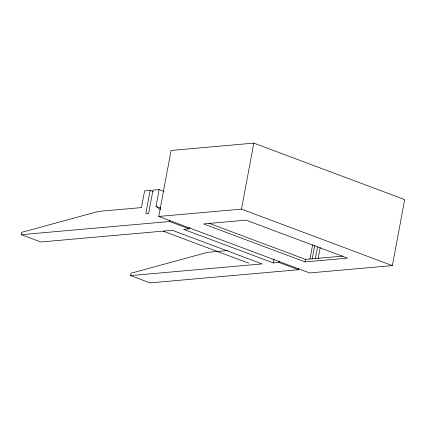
<?xml version="1.0" encoding="UTF-8"?>
<svg xmlns="http://www.w3.org/2000/svg" width="426" height="426" viewBox="0 0 426 426"><rect width="100%" height="100%" fill="white"/><g stroke="black" fill="none" stroke-linecap="round" stroke-linejoin="round"><path stroke-width="0.64" d="M227.553 250.541L207.691 252.304L130.995 273.242L130.558 275.579L262.128 263.907L172.381 230.306L40.811 241.984L21.3 234.678L21.737 232.335L98.433 211.403L141.464 207.584L144.595 190.875L150.181 190.379L153.232 191.519M150.181 190.379L145.804 213.772L148.599 213.522L152.977 190.129L159.122 189.586L163.999 191.412M160.549 209.784L155.996 206.296L159.122 189.586M158.754 216.456L171.103 150.453L253.821 143.115L404.7 199.602L392.346 265.6L309.633 272.944L158.754 216.456L241.467 209.118L392.346 265.6M21.3 234.678L169.639 221.515L169.878 220.231M298.647 268.439L298.408 269.722L278.897 262.421L273.306 262.917L183.558 229.316L189.149 228.821L189.389 227.537M241.467 209.118L253.821 143.115M273.306 262.917L274.03 259.061M278.897 262.421L279.137 261.133M305.043 261.905L347.515 258.135L246.063 220.151L203.585 223.922L305.043 261.905L305.511 259.397L342.754 256.095M309.952 259.12L312.62 244.865M312.141 259.162L314.697 245.493M315.331 258.806L317.524 247.091M318.174 258.475L320.245 247.41M298.408 269.722L150.069 282.885L130.558 275.579M209.033 223.283L305.511 259.397M155.996 206.296L160.874 208.122M169.639 221.515L189.149 228.821M163.307 231.217L248.693 263.183"/></g></svg>
